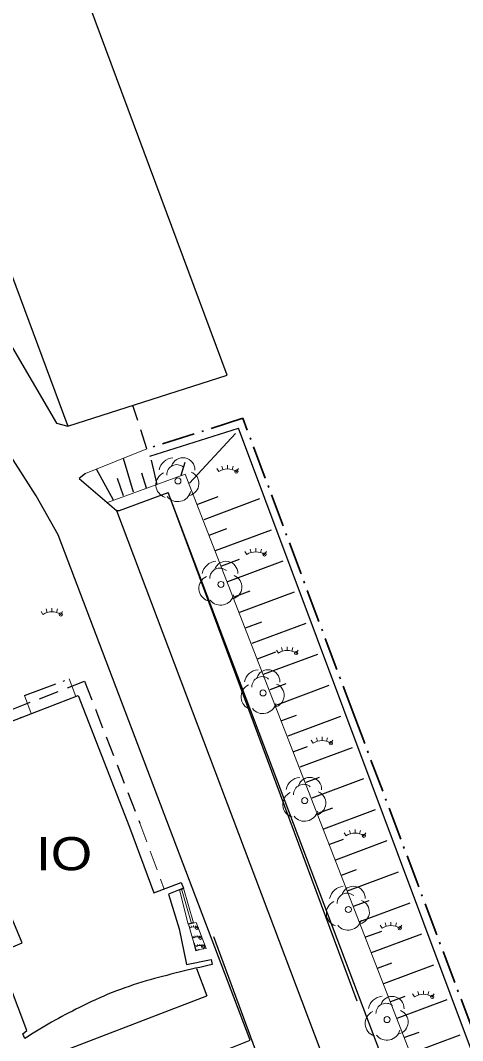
# Model space of a CAD drawing. Extents: x -89153 to -88764, y -100884 to -100462.
# Drawn here: x -89088.8 to -89048.8, y -100605 to -100512.7 of the extents above; entities that cross this region are included whole.
import ezdxf

# ---------------------------------------------------------------- set-up
doc = ezdxf.new("R2010")
doc.units = 0
doc.header["$LTSCALE"] = 0.6
doc.header["$PDMODE"] = 32
doc.header["$PDSIZE"] = 0.3
doc.linetypes.add('DOT_DASHED', pattern=[7.7, 5, -1.2, 0.3, -1.2])
doc.linetypes.add('MEDIUM_DASHED', pattern=[4.5, 3, -1.5])
for name, color, linetype, lineweight in [('10', 7, 'Continuous', 25), ('11', 7, 'Continuous', 25), ('12', 7, 'Continuous', 25), ('20', 7, 'Continuous', 13), ('21', 7, 'Continuous', 13), ('23', 7, 'Continuous', 25), ('30', 7, 'Continuous', 25), ('32', 7, 'Continuous', 13)]:
    doc.layers.add(name, color=color, linetype=linetype, lineweight=lineweight)
doc.layers.add('60', color=7, linetype='Continuous')

msp = doc.modelspace()

# ---------------------------------------------------------------- linework, layer by layer
at = {"layer": '10', "lineweight": 13}
for p, q in [((-89082.877, -100553.717), (-89077.337, -100551.502)), ((-89073.575, -100594.477), (-89073.094, -100596.175))]:
    msp.add_line(p, q, dxfattribs=at)
at = {"layer": '10'}
for p, q in [((-89058.308, -100601.454), (-89075.411, -100555.455)), ((-89049.336, -100624.245), (-89075.411, -100555.455)), ((-89073.094, -100596.175), (-89072.897, -100596.87)), ((-89072.897, -100596.87), (-89072.585, -100596.782)), ((-89072.843, -100598.489), (-89071.895, -100600.964)), ((-89106.034, -100614.037), (-89071.895, -100600.964))]:
    msp.add_line(p, q, dxfattribs=at)
at = {"layer": '10', "linetype": 'MEDIUM_DASHED'}
for p, q in [((-89097.109, -100577.986), (-89082.965, -100572.524)), ((-89082.965, -100572.524), (-89077.969, -100585.349))]:
    msp.add_line(p, q, dxfattribs=at)
at = {"layer": '10', "linetype": 'MEDIUM_DASHED', "lineweight": 13}
msp.add_line((-89077.963, -100585.365), (-89075.765, -100591.306), dxfattribs=at)
at = {"layer": '10'}
msp.add_lwpolyline([(-89083.536, -100508.602), (-89097.74, -100513.798), (-89084.477, -100549.44), (-89070.051, -100544.844)], close=True, dxfattribs=at)
for points in [[(-89104.495, -100516.692), (-89085.515, -100549.174), (-89084.477, -100549.44)], [(-89085.366, -100559.267), (-89087.354, -100555.742), (-89110.773, -100519.152)], [(-89082.877, -100553.717), (-89083.452, -100554.183), (-89080.066, -100557.088), (-89079.795, -100557.085), (-89075.411, -100555.455)], [(-89070.09, -100605.835), (-89067.986, -100604.984), (-89085.366, -100559.267)], [(-89088.359, -100604.836), (-89088.541, -100604.406), (-89088.173, -100604.106), (-89090.673, -100597.624), (-89091.204, -100597.788), (-89091.389, -100597.348), (-89088.613, -100596.181), (-89092.073, -100587.951), (-89095.723, -100578.523), (-89083.535, -100573.816), (-89078.901, -100585.712), (-89076.703, -100591.653), (-89074.214, -100590.732), (-89074.029, -100591.232), (-89075.365, -100591.783), (-89074.422, -100594.898), (-89073.742, -100598.138), (-89071.525, -100597.673), (-89071.427, -100598.14)]]:
    msp.add_lwpolyline(points, dxfattribs=at)
at = {"layer": '10', "lineweight": 13}
msp.add_lwpolyline([(-89073.575, -100594.477), (-89072.881, -100594.342), (-89071.956, -100596.702), (-89072.585, -100596.782)], dxfattribs=at)
at = {"layer": '10'}
for centre, radius, start, end in [((-89048.1197, -100705.1477), 109.5165, 102.28765, 105.4996), ((-89067.7676, -100632.4511), 34.2168, 106.32594, 117.25075), ((-89065.6653, -100638.9622), 40.983, 115.69551, 123.62369)]:
    msp.add_arc(centre, radius, start, end, dxfattribs=at)
at = {"layer": '11', "linetype": 'MEDIUM_DASHED'}
msp.add_line((-89077.337, -100551.502), (-89078.591, -100547.565), dxfattribs=at)
at = {"layer": '11', "linetype": 'DOT_DASHED', "lineweight": 35}
for p, q in [((-89068.648, -100548.734), (-89077.337, -100551.502)), ((-89058.521, -100575.772), (-89068.648, -100548.734)), ((-89041.327, -100621.378), (-89058.521, -100575.772))]:
    msp.add_line(p, q, dxfattribs=at)
at = {"layer": '11', "linetype": 'DOT_DASHED'}
msp.add_line((-89088.385, -100573.814), (-89084.352, -100572.291), dxfattribs=at)
at = {"layer": '11', "linetype": 'DOT_DASHED', "lineweight": 13}
for p, q in [((-89083.746, -100573.896), (-89084.352, -100572.291)), ((-89088.385, -100573.814), (-89087.799, -100575.43))]:
    msp.add_line(p, q, dxfattribs=at)
at = {"layer": '12'}
for p, q in [((-89073.459, -100554.591), (-89069.31, -100550.099)), ((-89078.543, -100555.418), (-89079.456, -100552.368)), ((-89076.406, -100554.72), (-89076.911, -100552.536)), ((-89074.229, -100553.875), (-89073.85, -100552.692)), ((-89080.334, -100556.137), (-89081.875, -100553.343)), ((-89079.454, -100555.75), (-89079.983, -100554.192)), ((-89077.372, -100555.063), (-89077.783, -100553.705)), ((-89076.171, -100555.737), (-89076.177, -100555.71)), ((-89070.908, -100555.836), (-89072.756, -100556.523)), ((-89067.13, -100556.032), (-89072.187, -100557.912)), ((-89080.066, -100557.088), (-89054.091, -100625.887)), ((-89070.112, -100558.741), (-89071.722, -100559.339)), ((-89066.084, -100558.844), (-89071.142, -100560.724)), ((-89073.686, -100560.069), (-89073.694, -100560.072)), ((-89068.972, -100561.517), (-89070.577, -100562.114)), ((-89065.039, -100561.656), (-89070.044, -100563.516)), ((-89068.004, -100564.358), (-89069.475, -100564.905)), ((-89063.994, -100564.468), (-89068.952, -100566.311)), ((-89066.956, -100567.169), (-89068.445, -100567.722)), ((-89062.949, -100567.28), (-89067.847, -100569.101)), ((-89065.689, -100569.898), (-89067.365, -100570.522)), ((-89061.904, -100570.092), (-89066.823, -100571.92)), ((-89064.759, -100572.754), (-89066.193, -100573.286)), ((-89060.859, -100572.904), (-89065.766, -100574.728)), ((-89088.769, -100575.742), (-89088.737, -100575.825)), ((-89063.825, -100575.606), (-89065.151, -100576.1)), ((-89059.813, -100575.716), (-89064.591, -100577.492)), ((-89062.826, -100578.436), (-89064.072, -100578.899)), ((-89058.768, -100578.528), (-89063.506, -100580.289)), ((-89061.75, -100581.236), (-89062.96, -100581.686)), ((-89057.723, -100581.34), (-89062.416, -100583.084)), ((-89060.541, -100583.988), (-89061.883, -100584.486)), ((-89056.678, -100584.152), (-89061.357, -100585.891)), ((-89059.563, -100586.825), (-89060.797, -100587.283)), ((-89055.633, -100586.964), (-89060.275, -100588.689)), ((-89058.382, -100589.586), (-89059.747, -100590.093)), ((-89054.588, -100589.776), (-89059.2, -100591.49)), ((-89074.373, -100591.371), (-89074.029, -100591.232)), ((-89057.245, -100592.364), (-89058.657, -100592.889)), ((-89053.543, -100592.588), (-89058.083, -100594.275)), ((-89073.118, -100594.362), (-89073.6, -100594.487)), ((-89056.117, -100595.145), (-89057.547, -100595.676)), ((-89052.497, -100595.4), (-89057.03, -100597.085)), ((-89060.071, -100596.615), (-89060.107, -100596.628)), ((-89055.188, -100598.001), (-89056.482, -100598.481)), ((-89051.393, -100598.193), (-89055.926, -100599.878)), ((-89054.006, -100601.031), (-89055.3, -100601.511)), ((-89050.185, -100601.328), (-89054.718, -100603.013)), ((-89052.719, -100604.271), (-89054.013, -100604.751)), ((-89049.003, -100604.516), (-89053.536, -100606.201))]:
    msp.add_line(p, q, dxfattribs=at)
at = {"layer": '12', "lineweight": 13}
for p, q in [((-89073.6, -100594.487), (-89074.373, -100591.371)), ((-89074.211, -100591.285), (-89073.3, -100594.415)), ((-89074.029, -100591.232), (-89073.118, -100594.362))]:
    msp.add_line(p, q, dxfattribs=at)
at = {"layer": '20'}
for p, q in [((-89070.448, -100553.371), (-89070.542, -100553.061)), ((-89070.024, -100553.307), (-89070.024, -100552.987)), ((-89069.61, -100553.367), (-89069.52, -100553.063)), ((-89070.824, -100553.547), (-89071, -100553.279)), ((-89069.224, -100553.547), (-89069.048, -100553.279)), ((-89067.902, -100560.876), (-89067.996, -100560.566)), ((-89067.478, -100560.812), (-89067.478, -100560.492)), ((-89067.064, -100560.872), (-89066.974, -100560.568)), ((-89068.278, -100561.052), (-89068.454, -100560.784)), ((-89066.678, -100561.052), (-89066.502, -100560.784)), ((-89086.349, -100566.29), (-89086.443, -100565.98)), ((-89085.925, -100566.226), (-89085.925, -100565.906)), ((-89085.511, -100566.286), (-89085.421, -100565.982)), ((-89086.725, -100566.466), (-89086.901, -100566.198)), ((-89085.125, -100566.466), (-89084.949, -100566.198)), ((-89065.432, -100569.962), (-89065.608, -100569.694)), ((-89065.056, -100569.786), (-89065.15, -100569.476)), ((-89064.632, -100569.722), (-89064.632, -100569.402)), ((-89064.218, -100569.782), (-89064.128, -100569.478)), ((-89063.832, -100569.962), (-89063.656, -100569.694)), ((-89062.28, -100578.118), (-89062.456, -100577.85)), ((-89061.904, -100577.942), (-89061.998, -100577.632)), ((-89061.48, -100577.878), (-89061.48, -100577.558)), ((-89061.066, -100577.938), (-89060.976, -100577.634)), ((-89060.68, -100578.118), (-89060.504, -100577.85)), ((-89059.294, -100586.486), (-89059.47, -100586.218)), ((-89058.918, -100586.31), (-89059.012, -100586)), ((-89058.494, -100586.246), (-89058.494, -100585.926)), ((-89058.08, -100586.306), (-89057.99, -100586.002)), ((-89057.694, -100586.486), (-89057.518, -100586.218)), ((-89073.416, -100594.817), (-89073.482, -100594.717)), ((-89073.275, -100594.751), (-89073.31, -100594.635)), ((-89073.116, -100594.727), (-89073.116, -100594.607)), ((-89072.961, -100594.75), (-89072.927, -100594.635)), ((-89072.816, -100594.817), (-89072.75, -100594.717)), ((-89056.052, -100594.854), (-89056.228, -100594.586)), ((-89055.676, -100594.678), (-89055.77, -100594.368)), ((-89055.252, -100594.614), (-89055.252, -100594.294)), ((-89054.838, -100594.674), (-89054.748, -100594.37)), ((-89054.452, -100594.854), (-89054.276, -100594.586)), ((-89073.091, -100595.711), (-89073.157, -100595.611)), ((-89072.95, -100595.645), (-89072.985, -100595.529)), ((-89072.791, -100595.621), (-89072.791, -100595.501)), ((-89072.636, -100595.644), (-89072.602, -100595.529)), ((-89072.491, -100595.711), (-89072.425, -100595.611)), ((-89072.847, -100596.497), (-89072.913, -100596.397)), ((-89072.706, -100596.431), (-89072.741, -100596.315)), ((-89072.547, -100596.407), (-89072.547, -100596.287)), ((-89072.392, -100596.43), (-89072.358, -100596.315)), ((-89072.247, -100596.497), (-89072.181, -100596.397)), ((-89053.112, -100601.069), (-89053.288, -100600.801)), ((-89052.736, -100600.893), (-89052.83, -100600.583)), ((-89052.312, -100600.829), (-89052.312, -100600.509)), ((-89051.898, -100600.889), (-89051.808, -100600.585)), ((-89051.512, -100601.069), (-89051.336, -100600.801))]:
    msp.add_line(p, q, dxfattribs=at)
for centre, radius in [((-89070.024, -100554.7603), 1.4533), ((-89067.478, -100562.2653), 1.4533), ((-89085.925, -100567.6793), 1.4533), ((-89064.632, -100571.1753), 1.4533), ((-89061.48, -100579.3313), 1.4533), ((-89058.494, -100587.6993), 1.4533), ((-89073.116, -100595.272), 0.545), ((-89055.252, -100596.0673), 1.4533), ((-89072.791, -100596.166), 0.545), ((-89072.547, -100596.952), 0.545), ((-89052.312, -100602.2823), 1.4533)]:
    msp.add_arc(centre, radius, 56.60151, 123.39849, dxfattribs=at)
for p in [(-89069.224, -100553.547), (-89066.678, -100561.052), (-89085.125, -100566.466), (-89063.832, -100569.962), (-89060.68, -100578.118), (-89057.694, -100586.486), (-89072.816, -100594.817), (-89054.452, -100594.854), (-89072.491, -100595.711), (-89072.247, -100596.497), (-89051.512, -100601.069)]:
    msp.add_point(p, dxfattribs=at)
at = {"layer": '21'}
for centre in [(-89074.5205, -100554.4015), (-89070.6325, -100563.7635), (-89066.8185, -100573.5725), (-89063.0465, -100583.3105), (-89059.1045, -100593.1605), (-89055.5955, -100603.1145)]:
    msp.add_circle(centre, 0.2737, dxfattribs=at)
for centre, radius, start, end in [((-89074.8484, -100553.6824), 1.3901, 95.22462, 168.57542), ((-89074.0656, -100553.3777), 1.0742, 357.9563, 161.79057), ((-89074.6166, -100553.8392), 0.9128, 49.6043, 181.68267), ((-89075.3295, -100554.7513), 1.1831, 114.76228, 253.22075), ((-89073.7273, -100554.6267), 1.1107, 284.5123, 68.26394), ((-89074.5412, -100555.0613), 1.2099, 218.95546, 346.05052), ((-89070.9604, -100563.0444), 1.3901, 95.22462, 168.57542), ((-89070.7286, -100563.2012), 0.9128, 49.6043, 181.68267), ((-89070.1776, -100562.7397), 1.0742, 357.9563, 161.79057), ((-89071.4415, -100564.1133), 1.1831, 114.76228, 253.22075), ((-89069.8393, -100563.9887), 1.1107, 284.5123, 68.26394), ((-89070.6532, -100564.4233), 1.2099, 218.95546, 346.05052), ((-89067.1464, -100572.8534), 1.3901, 95.22462, 168.57542), ((-89066.3636, -100572.5487), 1.0742, 357.9563, 161.79057), ((-89066.9146, -100573.0102), 0.9128, 49.6043, 181.68267), ((-89067.6275, -100573.9223), 1.1831, 114.76228, 253.22075), ((-89066.0253, -100573.7977), 1.1107, 284.5123, 68.26394), ((-89066.8392, -100574.2323), 1.2099, 218.95546, 346.05052), ((-89063.3744, -100582.5914), 1.3901, 95.22462, 168.57542), ((-89063.1426, -100582.7482), 0.9128, 49.6043, 181.68267), ((-89062.5916, -100582.2867), 1.0742, 357.9563, 161.79057), ((-89063.8555, -100583.6603), 1.1831, 114.76228, 253.22075), ((-89062.2533, -100583.5357), 1.1107, 284.5123, 68.26394), ((-89063.0672, -100583.9703), 1.2099, 218.95546, 346.05052), ((-89059.4324, -100592.4414), 1.3901, 95.22462, 168.57542), ((-89058.6496, -100592.1367), 1.0742, 357.9563, 161.79057), ((-89059.2006, -100592.5982), 0.9128, 49.6043, 181.68267), ((-89059.9135, -100593.5103), 1.1831, 114.76228, 253.22075), ((-89058.3113, -100593.3857), 1.1107, 284.5123, 68.26394), ((-89059.1252, -100593.8203), 1.2099, 218.95546, 346.05052), ((-89055.9234, -100602.3954), 1.3901, 95.22462, 168.57542), ((-89055.1406, -100602.0907), 1.0742, 357.9563, 161.79057), ((-89055.6916, -100602.5522), 0.9128, 49.6043, 181.68267), ((-89056.4045, -100603.4643), 1.1831, 114.76228, 253.22075), ((-89054.8023, -100603.3397), 1.1107, 284.5123, 68.26394), ((-89055.6162, -100603.7743), 1.2099, 218.95546, 346.05052)]:
    msp.add_arc(centre, radius, start, end, dxfattribs=at)
at = {"layer": '23'}
msp.add_lwpolyline([(-89049.473, -100653.259), (-89053.999, -100642.194), (-89060.937, -100623.656), (-89071.281, -100595.63)], dxfattribs=at)
at = {"layer": '30'}
for p, q in [((-89069.062, -100549.65), (-89077.076, -100552.202)), ((-89041.958, -100621.903), (-89069.03, -100549.625))]:
    msp.add_line(p, q, dxfattribs=at)
at = {"layer": '32'}
msp.add_line((-89080.899, -100556.342), (-89073.85, -100553.786), dxfattribs=at)
msp.add_lwpolyline([(-89073.85, -100553.786), (-89053.957, -100604.986), (-89049.308, -100616.827), (-89047.986, -100619.699), (-89046.643, -100621.765), (-89045.123, -100622.717)], dxfattribs=at)

# ---------------------------------------------------------------- texts
at = {"layer": '60', "width": 1.2}
msp.add_text('IO', height=3, dxfattribs=at).set_placement((-89087.358, -100589.611))

doc.saveas('drawing.dxf')
